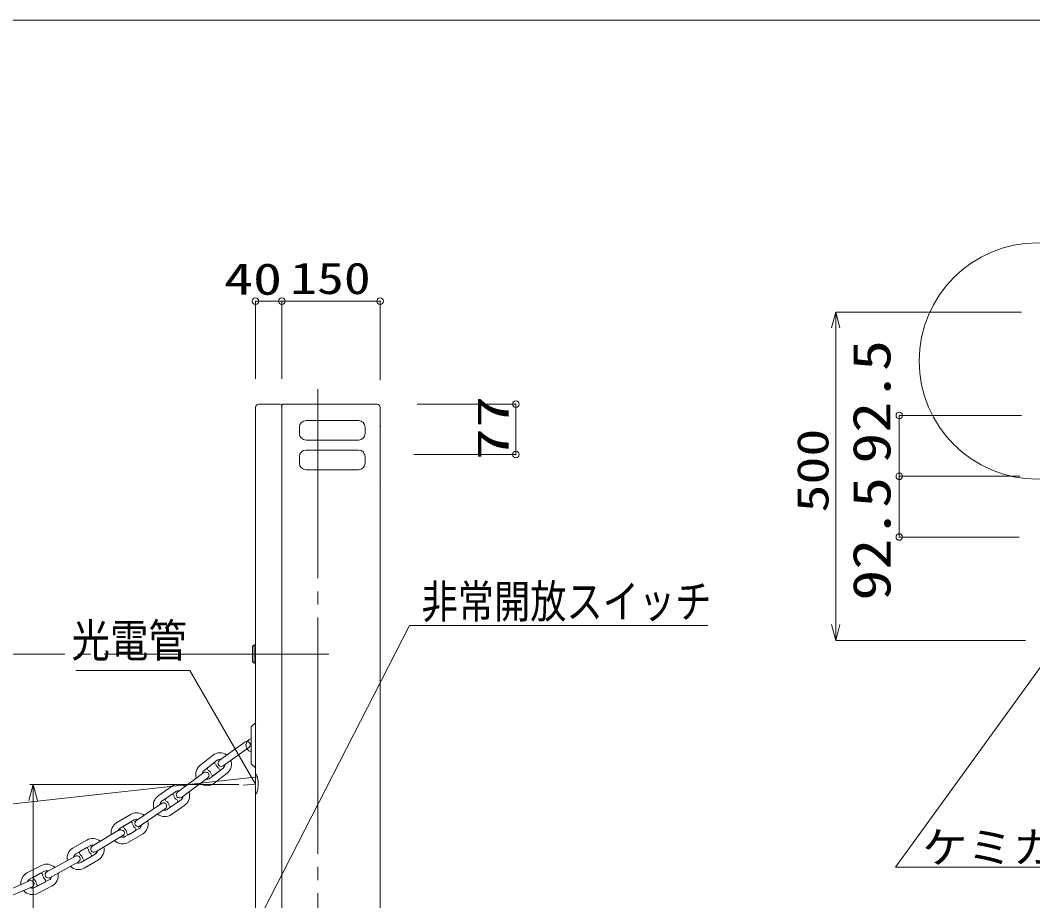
# Model space of a CAD drawing. Units: millimetres, scale not verified. Extents: x -4014 to 4014, y -2814 to 2814.
# Drawn here: x -991 to 552, y 1472 to 2814 of the extents above; entities that cross this region are included whole.
import ezdxf
from ezdxf.enums import TextEntityAlignment as Align

# ---------------------------------------------------------------- set-up
doc = ezdxf.new("R2010")
doc.units = ezdxf.units.MM
doc.header["$LTSCALE"] = 20
doc.header["$PDMODE"] = 32
doc.header["$PDSIZE"] = 10
doc.linetypes.add('LONG_CHAIN', pattern=[21, 18, -1, 1, -1])
for name, color, linetype, lineweight in [('0-0_LAYER262', 7, 'Continuous', 9), ('0-4_LAYER257', 7, 'Continuous', 9), ('0-5_LAYER259', 7, 'Continuous', 9), ('0-9_LAYER260', 7, 'Continuous', 9), ('0-A_LAYER269', 7, 'Continuous', 9), ('0-C_LAYER271', 7, 'Continuous', 9), ('0-E_ADD_LINE-1', 7, 'LONG_CHAIN', 9), ('0-F_LAYER258', 7, 'Continuous', 9)]:
    doc.layers.add(name, color=color, linetype=linetype, lineweight=lineweight)
doc.styles.add('ＭＳ ゴシック', font='')
doc.styles.get('ＭＳ ゴシック').set_extended_font_data('MS Gothic')

msp = doc.modelspace()

# ---------------------------------------------------------------- linework, layer by layer
at = {"layer": '0-0_LAYER262'}
for p, q in [((4013.64, 2814.16), (-4013.64, 2814.16)), ((-4013.64, 2814.16), (4013.64, 2814.16))]:
    msp.add_line(p, q, dxfattribs=at)
at = {"layer": '0-4_LAYER257'}
for p, q in [((245.32, 2345.23), (251.77, 2369.21)), ((251.77, 2369.21), (258.19, 2345.23)), ((348.64, 2211.7), (534.91, 2211.7)), ((348.64, 2026.72), (348.64, 2211.7)), ((348.64, 2119.2), (532.47, 2119.2)), ((348.64, 2026.72), (531.25, 2026.72)), ((693.01, 2007.34), (342.91, 1523.76)), ((251.77, 1869.18), (245.35, 1893.16)), ((258.22, 1893.16), (251.77, 1869.18)), ((540.83, 1869.18), (251.77, 1869.18)), ((-632.27, 1744.23), (-639.26, 1737.24)), ((-697.28, 1694.3), (-717.03, 1679)), ((-691.13, 1686.44), (-710.88, 1671.08)), ((-696.65, 1682.12), (-705.36, 1675.4)), ((-711.27, 1667.72), (-751.42, 1637.89)), ((-701.67, 1659.23), (-681.92, 1674.59)), ((-696.14, 1663.58), (-687.47, 1670.3)), ((-695.54, 1651.36), (-675.8, 1666.7)), ((-632.27, 1674.25), (-639.26, 1681.24)), ((-629.2, 1661.02), (-1787.6, 1534.22)), ((-705.33, 1659.68), (-745.44, 1629.88)), ((-632.56, 1635.25), (-632.56, 1665.26)), ((-760.54, 1646.68), (-780.94, 1632.25)), ((-754.75, 1638.49), (-775.18, 1624.09)), ((-632.56, 1650.22), (-651.43, 1648.59)), ((-775.72, 1620.7), (-817.16, 1592.73)), ((-760.48, 1634.5), (-769.45, 1628.11)), ((-766.51, 1611.85), (-746.1, 1626.28)), ((-760.81, 1615.87), (-751.81, 1622.23)), ((-770.11, 1612.45), (-811.58, 1584.45)), ((-760.72, 1603.68), (-740.34, 1618.09)), ((-822.32, 1604.27), (-843.9, 1591.67)), ((-817.26, 1595.6), (-838.88, 1583.04)), ((-823.32, 1592.13), (-832.82, 1586.54)), ((-838.63, 1581.49), (-881.3, 1555.42)), ((-831.3, 1570.08), (-809.72, 1582.68)), ((-826.25, 1561.45), (-804.69, 1574.02)), ((-825.27, 1573.59), (-815.75, 1579.14)), ((-889.58, 1564.99), (-911.25, 1552.45)), ((-833.44, 1572.94), (-876.08, 1546.9)), ((-884.57, 1556.32), (-906.21, 1543.78)), ((-890.63, 1552.84), (-900.14, 1547.29)), ((-898.67, 1530.84), (-877.07, 1543.36)), ((-907.05, 1540.48), (-950.83, 1516.35)), ((-902.22, 1531.74), (-946.02, 1507.59)), ((-893.66, 1522.14), (-872.03, 1534.68)), ((-892.61, 1534.32), (-883.1, 1539.84)), ((-958.72, 1526.28), (-980.89, 1514.73)), ((-954.1, 1517.4), (-976.24, 1505.88)), ((-960.31, 1514.22), (-970.03, 1509.09)), ((-957.1, 1512.42), (-957.61, 1513.32)), ((1559.43, 1523.76), (342.91, 1523.76)), ((-977.23, 1502.61), (-1022.06, 1483.21)), ((-970.9, 1506.42), (-970.42, 1505.49)), ((-969.31, 1492.59), (-947.13, 1504.14)), ((-966.28, 1497.57), (-965.8, 1496.64)), ((-963.13, 1495.8), (-953.35, 1500.9)), ((-952.48, 1503.6), (-952.99, 1504.5)), ((-972.82, 1493.64), (-1017.65, 1474.18)), ((-964.69, 1483.7), (-942.51, 1495.26))]:
    msp.add_line(p, q, dxfattribs=at)
for points in [[(534.99, 2369.21), (251.77, 2369.21), (251.77, 1869.18)], [(-977.92, 1625.43), (-971.5, 1649.44), (-965.05, 1625.43)]]:
    msp.add_lwpolyline(points, dxfattribs=at)
for centre, radius, start, end in [((-645.71, 1709.83), 5.18, 40.23052, 126.34983), ((-637.09, 1709.08), 10.2, 102.2825, 167.67981), ((-645.95, 1710.12), 5.2, 310.48913, 36.05198), ((-686.52, 1680), 17.92, 56.80925, 126.95921), ((-636.77, 1709.56), 10.43, 170.64911, 256.1512), ((-695.43, 1680.45), 2.07, 40.63227, 126.26827), ((-686.54, 1680.53), 7.49, 81.15011, 127.93663), ((-684.34, 1682.07), 5.2, 131.22933, 217.03234), ((-687.21, 1680.68), 18.06, 309.19335, 21.36345), ((-705.64, 1664.99), 18.05, 129.08192, 198.5129), ((-706.13, 1665.1), 7.65, 128.41961, 174.02444), ((-708.34, 1663.45), 5.18, 38.41513, 124.5065), ((-703.97, 1673.81), 2.11, 131.01356, 215.15141), ((-708.55, 1663.73), 5.19, 308.63163, 34.55113), ((-709.52, 1662.65), 10.1, 13.0721, 62.78796), ((-683.22, 1683.11), 10.19, 193.20497, 242.6608), ((-684.59, 1682.36), 5.18, 221.2819, 307.313), ((-688.8, 1671.88), 2.06, 310.1919, 35.84599), ((-686.67, 1680.57), 7.62, 308.43934, 357.03729), ((-706.3, 1665.78), 17.99, 234.16951, 306.74833), ((-706.29, 1665.35), 7.67, 258.51475, 307.00207), ((-697.38, 1665.23), 2.06, 220.18632, 306.29554), ((-632.59, 1663.94), 1.31, 52.56464, 88.01548), ((-633.73, 1662.5), 3.15, 31.38906, 52.04555), ((-638.37, 1659.58), 8.62, 19.57298, 31.8711), ((-648.86, 1655.7), 19.81, 12.27236, 19.98175), ((-670.72, 1651), 42.17, 358.95086, 12.20368), ((-750.45, 1631.83), 17.96, 54.2572, 124.18889), ((-750.4, 1632.43), 7.47, 78.79676, 125.6989), ((-748.18, 1633.85), 5.18, 128.6432, 214.71754), ((-751.19, 1632.63), 18.14, 306.77181, 18.56002), ((-634.68, 1638.78), 4.38, 314.69263, 334.29801), ((-642.04, 1642.51), 12.63, 333.48876, 344.47076), ((-656.59, 1646.76), 27.78, 344.07407, 351.09829), ((-680.72, 1650.22), 52.16, 351.44408, 0.00913), ((-770.24, 1617.74), 18.02, 126.4124, 195.87862), ((-770.69, 1617.88), 7.65, 125.85054, 171.3283), ((-772.95, 1616.35), 5.16, 36.1313, 122.5468), ((-768.18, 1626.46), 2.09, 127.89122, 212.66547), ((-774.21, 1615.57), 10.13, 10.36129, 60.14066), ((-759.35, 1632.76), 2.06, 36.74359, 122.94786), ((-747.01, 1634.83), 10.18, 190.51992, 240.02219), ((-748.39, 1634.14), 5.18, 218.7508, 304.66852), ((-753.09, 1623.89), 2.09, 307.61792, 32.52442), ((-750.55, 1632.48), 7.62, 305.65305, 354.48393), ((-632.63, 1636.69), 1.45, 273.3738, 315.25433), ((-813.56, 1588.59), 17.96, 49.2572, 119.18889), ((-770.93, 1618.26), 7.79, 256.76731, 304.62164), ((-773.2, 1616.64), 5.21, 306.2236, 31.92647), ((-761.93, 1617.62), 2.09, 217.13871, 302.70011), ((-834.51, 1576.28), 18.02, 121.4124, 190.87862), ((-822.35, 1590.29), 2.06, 31.74359, 117.94786), ((-809.88, 1591.28), 10.18, 185.51992, 235.02219), ((-813.46, 1589.19), 7.47, 73.79676, 120.6989), ((-811.12, 1590.41), 5.18, 123.6432, 209.71754), ((-814.23, 1589.45), 18.14, 301.77181, 13.56002), ((-770.83, 1618.59), 18.01, 231.61138, 304.13307), ((-834.94, 1576.46), 7.65, 120.85054, 166.3283), ((-837.33, 1575.13), 5.16, 31.1313, 117.5468), ((-837.56, 1575.44), 5.21, 301.2236, 26.92647), ((-831.69, 1584.79), 2.09, 122.89122, 207.66548), ((-838.66, 1574.47), 10.13, 5.36129, 55.14066), ((-826.24, 1575.44), 2.09, 212.13871, 297.70011), ((-816.89, 1580.91), 2.09, 302.61792, 27.52442), ((-811.32, 1590.72), 5.18, 213.7508, 299.66852), ((-813.61, 1589.24), 7.62, 300.65305, 349.48393), ((-880.85, 1549.26), 17.98, 49.21641, 119.08768), ((-835.02, 1577.17), 18.01, 226.61138, 299.13307), ((-835.15, 1576.86), 7.79, 251.76731, 299.62164), ((-901.87, 1537.07), 18.01, 121.31863, 190.9144), ((-902.3, 1537.18), 7.67, 120.54056, 166.03914), ((-899.03, 1545.54), 2.08, 122.2188, 207.56612), ((-906.01, 1535.21), 10.12, 5.22582, 55.05694), ((-889.67, 1550.96), 2.1, 32.35131, 117.24824), ((-877.23, 1551.93), 10.14, 185.22467, 234.98841), ((-880.82, 1549.91), 7.43, 73.27723, 120.32902), ((-878.46, 1551.09), 5.17, 123.24718, 209.53291), ((-878.64, 1551.42), 5.2, 213.69116, 299.41494), ((-881, 1549.98), 7.71, 300.80577, 348.99428), ((-881.42, 1550.08), 18.03, 301.40769, 13.62279), ((-950.71, 1510.16), 18, 46.63575, 116.37955), ((-904.71, 1535.84), 5.2, 31.13076, 116.77154), ((-902.47, 1537.5), 7.67, 251.00676, 299.68742), ((-904.86, 1536.18), 5.17, 300.6843, 27.05668), ((-893.61, 1536.17), 2.1, 213.10776, 298.21241), ((-884.2, 1541.6), 2.06, 301.72584, 28.16832), ((-972.33, 1498.99), 17.9, 118.52635, 188.44683), ((-959.44, 1512.27), 2.12, 29.68316, 113.97257), ((-950.59, 1510.8), 7.47, 70.91847, 117.84839), ((-948.22, 1511.92), 5.15, 120.56223, 207.17983), ((-951.17, 1511.05), 18, 298.72478, 11.03924), ((-902.34, 1537.87), 17.96, 226.24612, 298.91028), ((-972.66, 1499.13), 7.64, 118.03221, 163.71221), ((-975.12, 1497.88), 5.18, 28.31466, 114.07094), ((-975.3, 1498.2), 5.2, 298.57075, 24.29351), ((-969.03, 1507.3), 2.06, 119.39542, 205.59564), ((-976.4, 1497.35), 10.06, 2.30704, 52.49898), ((-946.94, 1512.68), 10.13, 182.58542, 232.40783), ((-954.36, 1502.71), 2.07, 299.02328, 25.16783), ((-948.35, 1512.26), 5.2, 211.11821, 296.57722), ((-950.51, 1510.73), 7.4, 297.06506, 347.46532), ((-972.68, 1499.87), 18.04, 223.96405, 296.29721), ((-972.81, 1499.38), 7.64, 248.41824, 297.21289), ((-964, 1497.7), 2.09, 210.25507, 295.13732)]:
    msp.add_arc(centre, radius, start, end, dxfattribs=at)
for p in [(348.64, 2211.7), (348.64, 2119.2), (348.64, 2026.72)]:
    msp.add_point(p, dxfattribs=at)
at = {"layer": '0-5_LAYER259'}
for p, q in [((-976.5, 1649.44), (-658.01, 1649.44)), ((-971.5, 859.26), (-971.5, 1649.44))]:
    msp.add_line(p, q, dxfattribs=at)
msp.add_lwpolyline([(-631.87, 1434.5), (-397.78, 1891.61), (56.95, 1891.61)], dxfattribs=at)
at = {"layer": '0-9_LAYER260'}
for p, q in [((-632.55, 2386.07), (-632.55, 2267.8)), ((-592.55, 2386.07), (-592.55, 2267.8)), ((-442.55, 2386.07), (-442.55, 2265.83)), ((-632.55, 919.26), (-632.55, 2224.26)), ((-627.55, 2229.26), (-595.55, 2229.26)), ((-592.55, 919.26), (-592.55, 2226.76)), ((-447.55, 2229.26), (-589.55, 2229.26)), ((-442.55, 919.26), (-442.55, 2224.26)), ((-235.97, 2229.26), (-386.35, 2229.26)), ((-565.55, 2184.26), (-565.55, 2194.26)), ((-555.55, 2204.26), (-475.55, 2204.26)), ((-465.55, 2184.26), (-465.55, 2194.26)), ((-441.82, 2195.46), (-441.55, 2195.46)), ((-555.55, 2174.26), (-475.55, 2174.26)), ((-565.55, 2139.26), (-565.55, 2149.26)), ((-555.55, 2159.26), (-475.55, 2159.26)), ((-465.55, 2139.26), (-465.55, 2149.26)), ((-235.97, 2152.37), (-391.24, 2152.37)), ((-555.55, 2129.26), (-475.55, 2129.26)), ((-441.55, 2109.72), (-441.49, 2109.72)), ((-637.36, 1859.76), (-634.86, 1862.26)), ((-637.36, 1836.76), (-637.36, 1859.76)), ((-634.86, 1862.26), (-632.36, 1862.26)), ((-634.86, 1834.26), (-634.86, 1862.26)), ((-637.36, 1836.76), (-634.86, 1834.26)), ((-634.86, 1834.26), (-632.36, 1834.26)), ((-687.97, 1686.09), (-648.78, 1714)), ((-681.79, 1678.26), (-642.87, 1705.83)), ((-971.49, 1649.44), (-888.9, 1649.44))]:
    msp.add_line(p, q, dxfattribs=at)
at = {"layer": '0-9_LAYER260', "linetype": 'LONG_CHAIN'}
msp.add_line((-537.55, 283.88), (-537.55, 2251.85), dxfattribs=at)
at = {"layer": '0-9_LAYER260'}
msp.add_lwpolyline([(-632.55, 1649.84), (-732.63, 1823.19), (-906.44, 1823.19)], dxfattribs=at)
for centre, radius, start, end in [((-627.55, 2224.26), 5, 90, 180), ((-595.55, 2226.26), 3, 0, 90), ((-589.55, 2226.26), 3, 90, 180), ((-447.55, 2224.26), 5, 0, 90), ((-555.55, 2194.26), 10, 90, 180), ((-475.55, 2194.26), 10, 0, 90), ((-555.55, 2184.26), 10, 180, 270), ((-475.55, 2184.26), 10, 270, 0), ((-555.55, 2149.26), 10, 90, 180), ((-475.55, 2149.26), 10, 0, 90), ((-555.55, 2139.26), 10, 180, 270), ((-475.55, 2139.26), 10, 270, 0)]:
    msp.add_arc(centre, radius, start, end, dxfattribs=at)
for p in [(-632.55, 2386.07), (-592.55, 2386.07), (-442.55, 2386.07), (-235.97, 2229.26), (-235.97, 2152.37)]:
    msp.add_point(p, dxfattribs=at)
at = {"layer": '0-A_LAYER269'}
for p, q in [((-632.55, 2386.07), (-442.55, 2386.07)), ((-235.97, 2229.26), (-235.97, 2152.37))]:
    msp.add_line(p, q, dxfattribs=at)
at = {"layer": '0-C_LAYER271'}
msp.add_line((-639.26, 1737.24), (-639.26, 1681.24), dxfattribs=at)
at = {"layer": '0-E_ADD_LINE-1'}
msp.add_line((-2963.37, 1848.26), (-520.81, 1848.26), dxfattribs=at)
at = {"layer": '0-F_LAYER258'}
msp.add_circle((559.01, 2294.88), 180, dxfattribs=at)

# ---------------------------------------------------------------- texts
at = {"layer": '0-4_LAYER257', "style": 'ＭＳ ゴシック'}
for s, height, width, p in [('92.5', 57.73, 1.2, (352.48, 2138.47)), ('500', 48.09, 1.3, (255.12, 2064.22)), ('92.5', 57.73, 1.2, (352.57, 1929.75))]:
    msp.add_text(s, height=height, rotation=90, dxfattribs=dict(at, width=width)).set_placement(p, align=Align.BOTTOM_LEFT)
at = {"layer": '0-4_LAYER257', "style": 'ＭＳ ゴシック', "width": 1.05}
msp.add_text('ケミカルアンカーボルト 4-M16-120Ｌ', height=48.09, dxfattribs=at).set_placement((383.48, 1515.28), align=Align.BOTTOM_LEFT)
at = {"layer": '0-5_LAYER259', "style": 'ＭＳ ゴシック', "width": 0.8}
msp.add_text('非常開放スイッチ', height=50.61, dxfattribs=at).set_placement((-379.57, 1888.07), align=Align.BOTTOM_LEFT)
at = {"layer": '0-9_LAYER260', "style": 'ＭＳ ゴシック'}
for s, width, p in [('40', 1.35, (-680.47, 2381.42)), ('150', 1.25, (-579.65, 2382.52))]:
    msp.add_text(s, height=48.09, dxfattribs=dict(at, width=width)).set_placement(p, align=Align.BOTTOM_LEFT)
at = {"layer": '0-9_LAYER260', "style": 'ＭＳ ゴシック', "width": 1.5}
msp.add_text('77', height=48.09, rotation=90, dxfattribs=at).set_placement((-232.43, 2143.99), align=Align.BOTTOM_LEFT)
at = {"layer": '0-C_LAYER271', "style": 'ＭＳ ゴシック', "width": 0.85}
msp.add_text('光電管', height=50.59, dxfattribs=at).set_placement((-913.1, 1828.57), align=Align.BOTTOM_LEFT)

doc.saveas('drawing.dxf')
